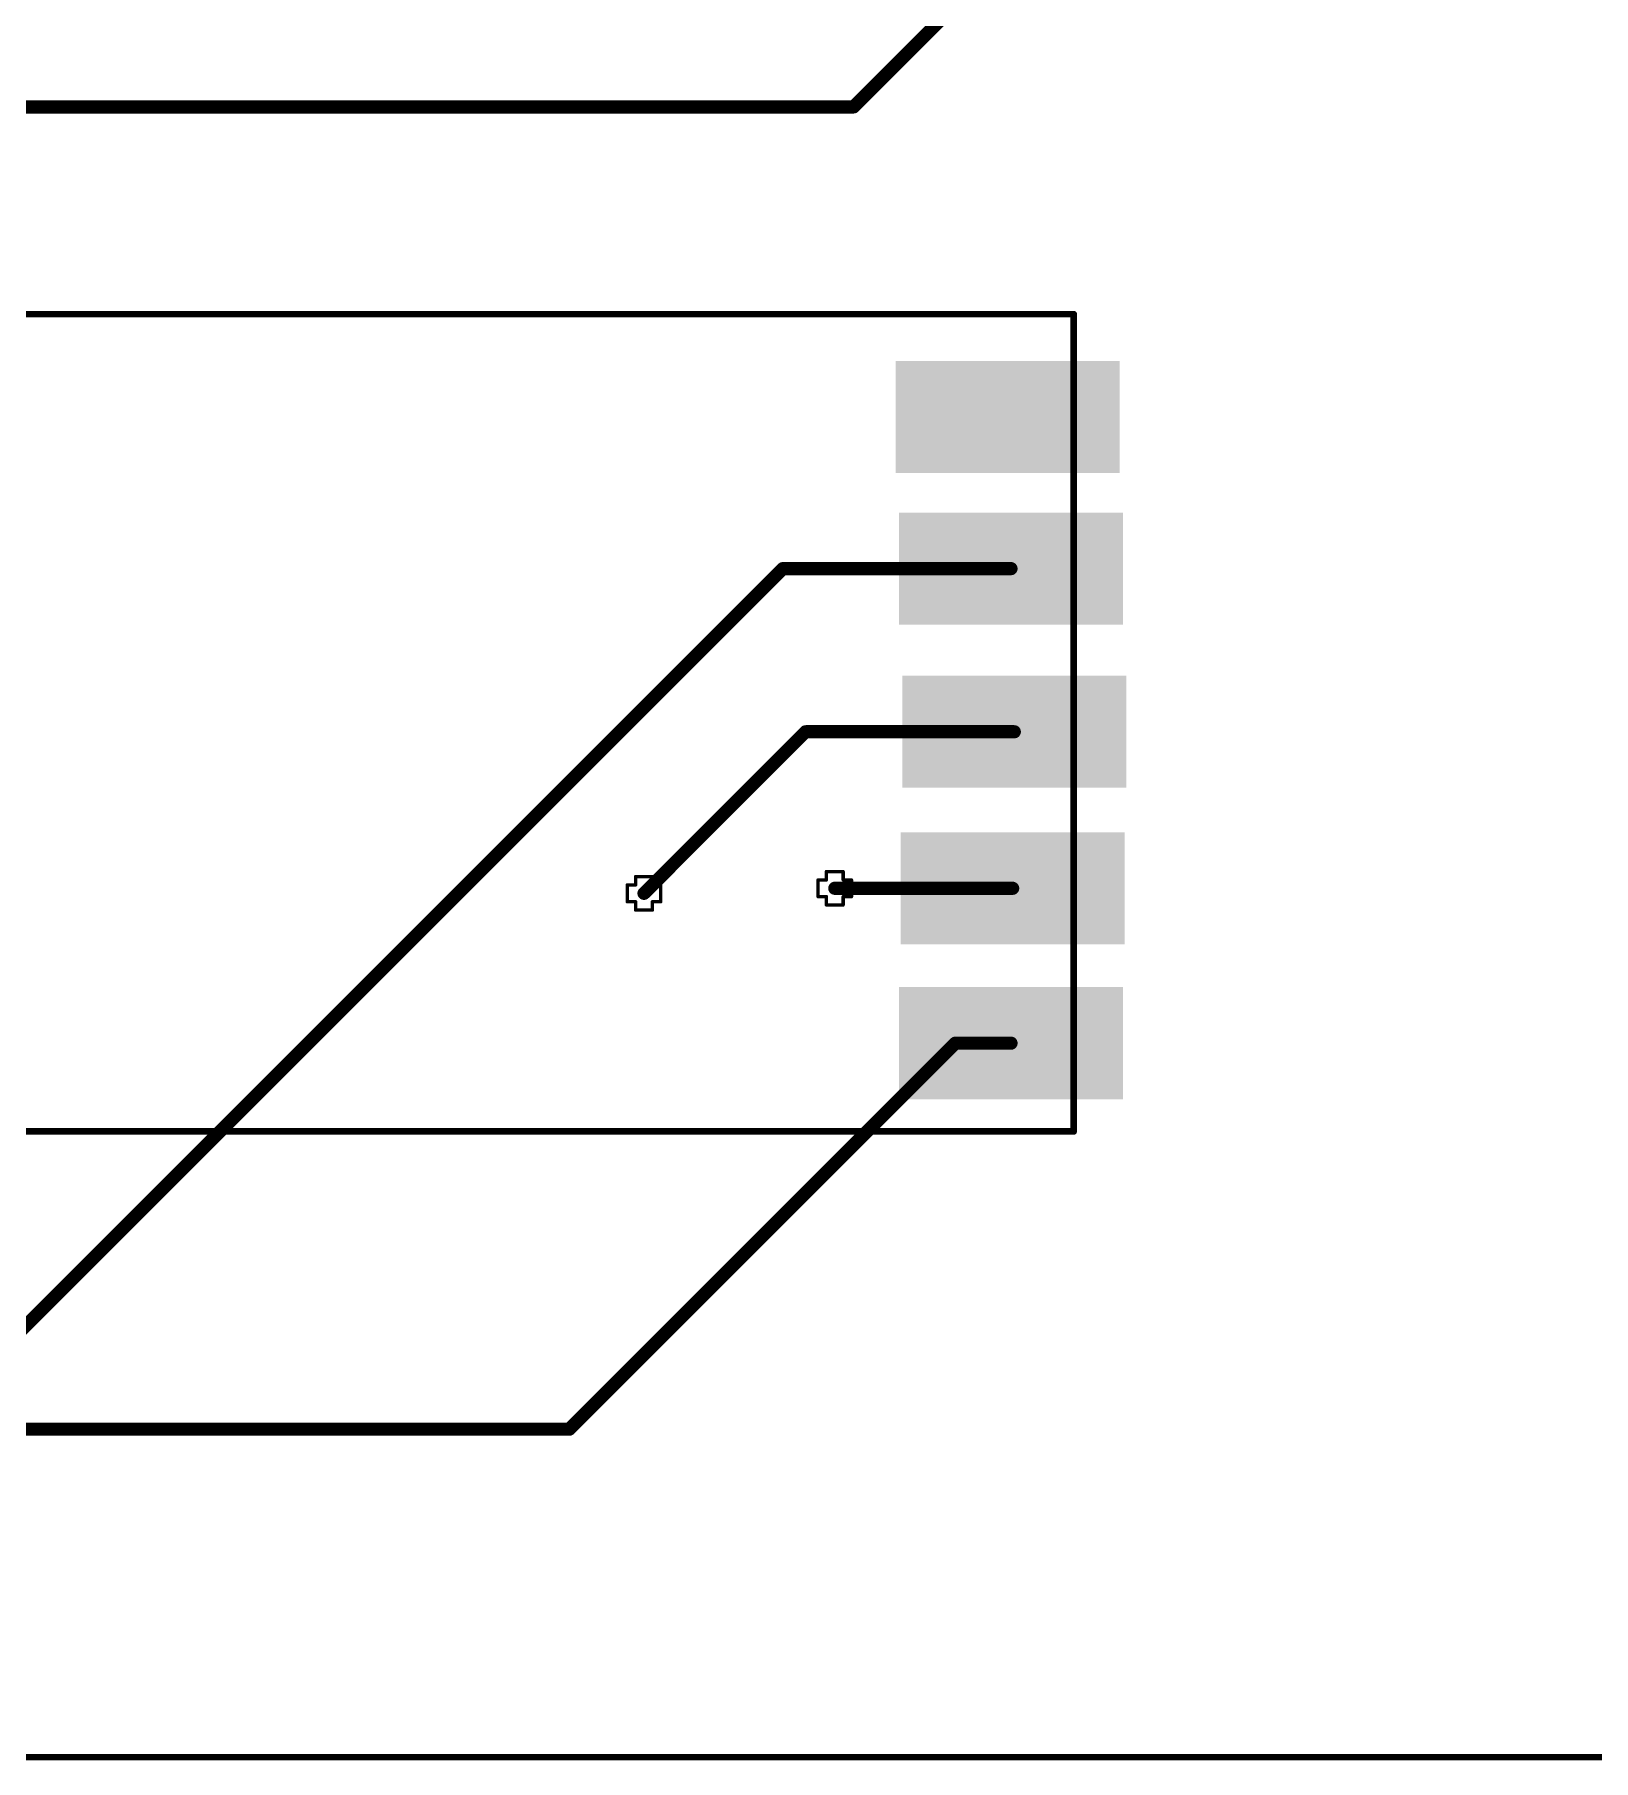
# Paper-space layout 'Лист1' of a CAD drawing. Header units: millimetres. Extents: x 20 to 579, y 6 to 381.
# Drawn here: x 210.83 to 234.48, y 243.34 to 269.53 of the extents above; entities that cross this region are included whole.
import ezdxf

# ---------------------------------------------------------------- set-up
doc = ezdxf.new("R2010")
doc.units = ezdxf.units.MM
for name, color, linetype in [('DrillDrawing', 1, 'Continuous'), ('Mechanical15', 56, 'Continuous'), ('Mechanical2', 216, 'Continuous'), ('TopLayer', 1, 'Continuous')]:
    doc.layers.add(name, color=color, linetype=linetype)

psp = doc.layouts.new('Лист1')

# ---------------------------------------------------------------- hatches: boundary and pattern name
at = {"layer": 'TopLayer'}
for points in [[(227.2956828953076, 264.5764947764511), (227.2956828953076, 262.8764956364511), (223.8956820753076, 262.8764956364511), (223.8956820753076, 264.5764947764511)], [(227.3456700953076, 262.2764739764511), (227.3456700953076, 260.5764748364511), (223.9456692753076, 260.5764748364511), (223.9456692753076, 262.2764739764511)], [(227.3956572953076, 259.8014979764511), (227.3956572953076, 258.1014988364511), (223.9956564753076, 258.1014988364511), (223.9956564753076, 259.8014979764511)], [(227.3706636953076, 257.4264963764511), (227.3706636953076, 255.7264972364511), (223.9706628753076, 255.7264972364511), (223.9706628753076, 257.4264963764511)], [(227.3456700953076, 255.0764883764511), (227.3456700953076, 253.3764892364511), (223.9456692753076, 253.3764892364511), (223.9456692753076, 255.0764883764511)]]:
    psp.add_hatch(color=256, dxfattribs=at).paths.add_polyline_path(points)

# ---------------------------------------------------------------- linework, layer by layer
at = {"layer": 'DrillDrawing', "const_width": 0.0508}
for points in [[(219.8224656853081, 256.3728904064503), (219.8224656853081, 256.6268904064502)], [(219.8224656853081, 256.6268904064502), (219.9494656853085, 256.6268904064502)], [(219.9494656853085, 256.6268904064502), (219.9494656853085, 256.7538904064506)], [(219.9494656853085, 256.7538904064506), (220.2034656853075, 256.7538904064506)], [(220.2034656853075, 256.6268904064502), (220.2034656853075, 256.7538904064506)], [(220.2034656853075, 256.6268904064502), (220.3304656853079, 256.6268904064502)], [(220.3304656853079, 256.3728904064503), (220.3304656853079, 256.6268904064502)], [(222.7176592853075, 256.4494968064503), (222.7176592853075, 256.7034968064502)], [(222.7176592853075, 256.7034968064502), (222.8446592853079, 256.7034968064502)], [(222.8446592853079, 256.7034968064502), (222.8446592853079, 256.8304968064506)], [(222.8446592853079, 256.8304968064506), (223.0986592853069, 256.8304968064506)], [(223.0986592853069, 256.7034968064502), (223.0986592853069, 256.8304968064506)], [(223.0986592853069, 256.7034968064502), (223.2256592853073, 256.7034968064502)], [(223.2256592853073, 256.4494968064503), (223.2256592853073, 256.7034968064502)], [(219.8224656853081, 256.3728904064503), (219.9494656853085, 256.3728904064503)], [(219.9494656853085, 256.2458904064508), (219.9494656853085, 256.3728904064503)], [(220.2034656853075, 256.3728904064503), (220.3304656853079, 256.3728904064503)], [(220.2034656853075, 256.2458904064508), (220.2034656853075, 256.3728904064503)], [(222.7176592853075, 256.4494968064503), (222.8446592853079, 256.4494968064503)], [(222.8446592853079, 256.3224968064508), (222.8446592853079, 256.4494968064503)], [(223.0986592853069, 256.4494968064503), (223.2256592853073, 256.4494968064503)], [(223.0986592853069, 256.3224968064508), (223.0986592853069, 256.4494968064503)], [(219.9494656853085, 256.2458904064508), (220.2034656853075, 256.2458904064508)], [(222.8446592853079, 256.3224968064508), (223.0986592853069, 256.3224968064508)]]:
    psp.add_lwpolyline(points, dxfattribs=at)
at = {"layer": 'DrillDrawing', "const_width": 0.0254}
for points in [[(219.809765685307, 256.6268904064502, 1), (219.8351656853074, 256.6268904064502, 1)], [(219.809765685307, 256.6268904064502, 1), (219.8351656853074, 256.6268904064502, 1)], [(219.9367656853074, 256.7538904064506, 1), (219.9621656853078, 256.7538904064506, 1)], [(219.9367656853074, 256.7538904064506, 1), (219.9621656853078, 256.7538904064506, 1)], [(219.9367656853074, 256.6268904064502, 1), (219.9621656853078, 256.6268904064502, 1)], [(219.9367656853074, 256.6268904064502, 1), (219.9621656853078, 256.6268904064502, 1)], [(220.1907656853064, 256.7538904064506, 1), (220.2161656853086, 256.7538904064506, 1)], [(220.1907656853064, 256.7538904064506, 1), (220.2161656853086, 256.7538904064506, 1)], [(220.1907656853064, 256.6268904064502, 1), (220.2161656853086, 256.6268904064502, 1)], [(220.1907656853064, 256.6268904064502, 1), (220.2161656853086, 256.6268904064502, 1)], [(220.3177656853068, 256.6268904064502, 1), (220.3431656853072, 256.6268904064502, 1)], [(220.3177656853068, 256.6268904064502, 1), (220.3431656853072, 256.6268904064502, 1)], [(222.7049592853064, 256.7034968064502, 1), (222.7303592853086, 256.7034968064502, 1)], [(222.7049592853064, 256.7034968064502, 1), (222.7303592853086, 256.7034968064502, 1)], [(222.8319592853068, 256.8304968064506, 1), (222.8573592853072, 256.8304968064506, 1)], [(222.8319592853068, 256.8304968064506, 1), (222.8573592853072, 256.8304968064506, 1)], [(222.8319592853068, 256.7034968064502, 1), (222.8573592853072, 256.7034968064502, 1)], [(222.8319592853068, 256.7034968064502, 1), (222.8573592853072, 256.7034968064502, 1)], [(223.0859592853076, 256.8304968064506, 1), (223.1113592853062, 256.8304968064506, 1)], [(223.0859592853076, 256.8304968064506, 1), (223.1113592853062, 256.8304968064506, 1)], [(223.0859592853076, 256.7034968064502, 1), (223.1113592853062, 256.7034968064502, 1)], [(223.0859592853076, 256.7034968064502, 1), (223.1113592853062, 256.7034968064502, 1)], [(223.212959285308, 256.7034968064502, 1), (223.2383592853066, 256.7034968064502, 1)], [(223.212959285308, 256.7034968064502, 1), (223.2383592853066, 256.7034968064502, 1)], [(219.809765685307, 256.3728904064503, 1), (219.8351656853074, 256.3728904064503, 1)], [(219.809765685307, 256.3728904064503, 1), (219.8351656853074, 256.3728904064503, 1)], [(219.9367656853074, 256.3728904064503, 1), (219.9621656853078, 256.3728904064503, 1)], [(219.9367656853074, 256.3728904064503, 1), (219.9621656853078, 256.3728904064503, 1)], [(220.1907656853064, 256.3728904064503, 1), (220.2161656853086, 256.3728904064503, 1)], [(220.1907656853064, 256.3728904064503, 1), (220.2161656853086, 256.3728904064503, 1)], [(220.3177656853068, 256.3728904064503, 1), (220.3431656853072, 256.3728904064503, 1)], [(220.3177656853068, 256.3728904064503, 1), (220.3431656853072, 256.3728904064503, 1)], [(222.7049592853064, 256.4494968064503, 1), (222.7303592853086, 256.4494968064503, 1)], [(222.7049592853064, 256.4494968064503, 1), (222.7303592853086, 256.4494968064503, 1)], [(222.8319592853068, 256.4494968064503, 1), (222.8573592853072, 256.4494968064503, 1)], [(222.8319592853068, 256.4494968064503, 1), (222.8573592853072, 256.4494968064503, 1)], [(223.0859592853076, 256.4494968064503, 1), (223.1113592853062, 256.4494968064503, 1)], [(223.0859592853076, 256.4494968064503, 1), (223.1113592853062, 256.4494968064503, 1)], [(223.212959285308, 256.4494968064503, 1), (223.2383592853066, 256.4494968064503, 1)], [(223.212959285308, 256.4494968064503, 1), (223.2383592853066, 256.4494968064503, 1)], [(219.9367656853074, 256.2458904064508, 1), (219.9621656853078, 256.2458904064508, 1)], [(219.9367656853074, 256.2458904064508, 1), (219.9621656853078, 256.2458904064508, 1)], [(220.1907656853064, 256.2458904064508, 1), (220.2161656853086, 256.2458904064508, 1)], [(220.1907656853064, 256.2458904064508, 1), (220.2161656853086, 256.2458904064508, 1)], [(222.8319592853068, 256.3224968064508, 1), (222.8573592853072, 256.3224968064508, 1)], [(222.8319592853068, 256.3224968064508, 1), (222.8573592853072, 256.3224968064508, 1)], [(223.0859592853076, 256.3224968064508, 1), (223.1113592853062, 256.3224968064508, 1)], [(223.0859592853076, 256.3224968064508, 1), (223.1113592853062, 256.3224968064508, 1)]]:
    psp.add_lwpolyline(points, format="xyb", close=True, dxfattribs=at)
at = {"layer": 'Mechanical15', "color": 18, "true_color": 0x000000, "const_width": 0.0999998}
psp.add_lwpolyline([(69.792009712467, 243.3935426332775), (239.7068927306673, 243.3935402891077)], dxfattribs=at)
at = {"layer": 'Mechanical2', "const_width": 0.0999998}
for points in [[(207.5971916853077, 265.2875284064505), (226.597204485307, 265.2875284064505)], [(226.597204485307, 252.8874516064509), (226.597204485307, 265.2875284064505)], [(207.5971916853077, 252.8874516064509), (226.597204485307, 252.8874516064509)]]:
    psp.add_lwpolyline(points, dxfattribs=at)
at = {"layer": 'Mechanical2', "const_width": 0.0499999}
for points in [[(226.5722058053061, 265.2875284064505, 1), (226.6222031653078, 265.2875284064505, 1)], [(226.5722058053061, 265.2875284064505, 1), (226.6222031653078, 265.2875284064505, 1)], [(226.5722058053061, 252.8874516064509, 1), (226.6222031653078, 252.8874516064509, 1)], [(226.5722058053061, 252.8874516064509, 1), (226.6222031653078, 252.8874516064509, 1)]]:
    psp.add_lwpolyline(points, format="xyb", close=True, dxfattribs=at)
at = {"layer": 'TopLayer', "const_width": 0.1999996}
for points in [[(223.2577140853073, 268.4314388064506), (228.0012656853078, 273.1749904064502)], [(192.931333285308, 268.4314388064506), (223.2577140853073, 268.4314388064506)], [(209.477604485307, 248.72042920645), (222.1836496853075, 261.4264744064506)], [(222.1836496853075, 261.4264744064506), (225.6456696853083, 261.4264744064506)], [(220.0764656853071, 256.4998904064507), (222.5280736853083, 258.951498406451)], [(222.5280736853083, 258.951498406451), (225.6956568853084, 258.951498406451)], [(222.9716592853065, 256.5764968064507), (222.9724720853073, 256.5764968064507)], [(222.9720656853069, 256.5760904064502), (222.9724720853073, 256.5764968064507)], [(222.9724720853073, 256.5764968064507), (225.6706632853084, 256.5764968064507)], [(218.944794085307, 248.3704172064511), (224.8008656853081, 254.2264888064503)], [(224.8008656853081, 254.2264888064503), (225.6456696853083, 254.2264888064503)], [(189.775738885307, 248.3704172064511), (218.944794085307, 248.3704172064511)]]:
    psp.add_lwpolyline(points, dxfattribs=at)
at = {"layer": 'TopLayer', "const_width": 0.0999998}
for points in [[(223.2077141853069, 268.4314388064506, 1), (223.3077139853076, 268.4314388064506, 1)], [(223.2077141853069, 268.4314388064506, 1), (223.3077139853076, 268.4314388064506, 1)], [(222.1336497853072, 261.4264744064506, 1), (222.2336495853078, 261.4264744064506, 1)], [(222.1336497853072, 261.4264744064506, 1), (222.2336495853078, 261.4264744064506, 1)], [(225.5956697853062, 261.4264744064506, 1), (225.6956695853069, 261.4264744064506, 1)], [(222.4780737853062, 258.951498406451, 1), (222.5780735853068, 258.951498406451, 1)], [(222.4780737853062, 258.951498406451, 1), (222.5780735853068, 258.951498406451, 1)], [(225.6456569853062, 258.951498406451, 1), (225.7456567853069, 258.951498406451, 1)], [(222.921659385308, 256.5764968064507, 1), (223.0216591853086, 256.5764968064507, 1)], [(222.9220657853066, 256.5760904064502, 1), (223.0220655853072, 256.5760904064502, 1)], [(222.922472185307, 256.5764968064507, 1), (223.0224719853077, 256.5764968064507, 1)], [(222.922472185307, 256.5764968064507, 1), (223.0224719853077, 256.5764968064507, 1)], [(222.922472185307, 256.5764968064507, 1), (223.0224719853077, 256.5764968064507, 1)], [(225.6206633853062, 256.5764968064507, 1), (225.7206631853069, 256.5764968064507, 1)], [(220.0264657853068, 256.4998904064507, 1), (220.1264655853074, 256.4998904064507, 1)], [(224.7508657853077, 254.2264888064503, 1), (224.8508655853066, 254.2264888064503, 1)], [(224.7508657853077, 254.2264888064503, 1), (224.8508655853066, 254.2264888064503, 1)], [(225.5956697853062, 254.2264888064503, 1), (225.6956695853069, 254.2264888064503, 1)], [(218.8947941853066, 248.3704172064511, 1), (218.9947939853073, 248.3704172064511, 1)], [(218.8947941853066, 248.3704172064511, 1), (218.9947939853073, 248.3704172064511, 1)]]:
    psp.add_lwpolyline(points, format="xyb", close=True, dxfattribs=at)

doc.saveas('drawing.dxf')
